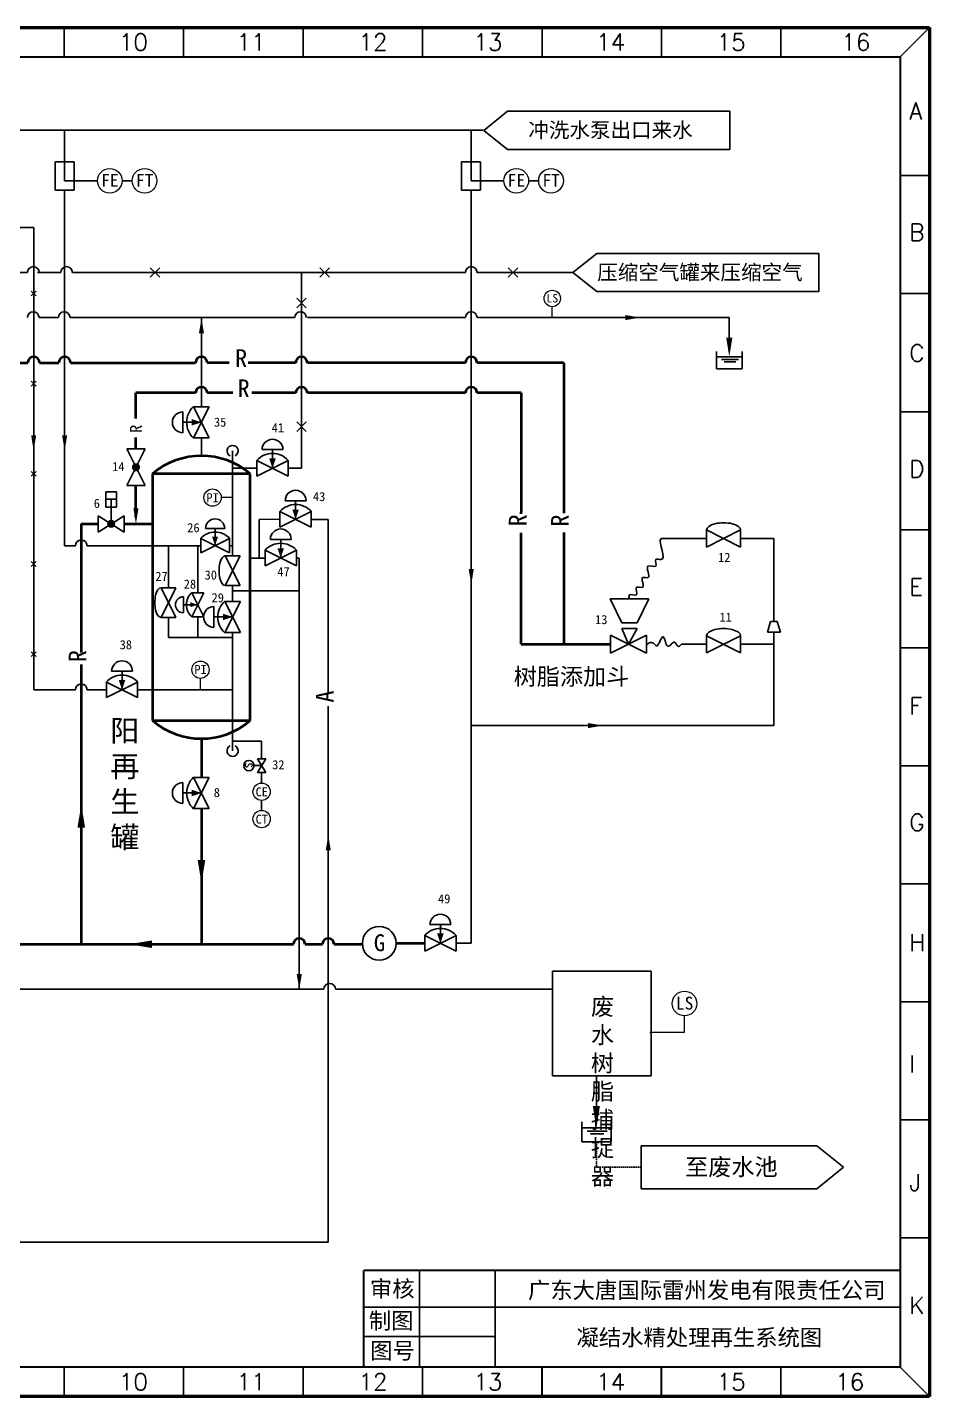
# Model space of a CAD drawing. Extents: x -11993 to -11572, y 965 to 1257.
# Drawn here: x -11765 to -11572.2, y 965 to 1257.3 of the extents above; entities that cross this region are included whole.
import ezdxf

# ---------------------------------------------------------------- set-up
doc = ezdxf.new("R2010")
doc.units = 0
doc.header["$LTSCALE"] = 12
doc.header["$MEASUREMENT"] = 0
doc.linetypes.add('DASHED', pattern=[0.75, 0.5, -0.25])
doc.layers.get('0').update_dxf_attribs({"linetype": 'CONTINUOUS'})
doc.layers.add('1', color=7, linetype='CONTINUOUS', lineweight=9)
doc.layers.add('树脂', color=7, linetype='CONTINUOUS', lineweight=40)
for name, color, linetype in [('修改', 5, 'CONTINUOUS'), ('气动蝶阀', 1, 'CONTINUOUS'), ('气动隔膜阀', 1, 'CONTINUOUS'), ('气管', 4, 'CONTINUOUS'), ('水管', 3, 'CONTINUOUS'), ('碱管', 2, 'CONTINUOUS'), ('设备', 2, 'CONTINUOUS'), ('酸管', 1, 'CONTINUOUS')]:
    doc.layers.add(name, color=color, linetype=linetype)
doc.styles.add('HZ', font='geditxt.shx', dxfattribs={"width": 0.7, "bigfont": 'hztxt1.shx'})
doc.styles.add('宋体', font='')
doc.styles.add('样式 1', font='', dxfattribs={"height": 2})
doc.styles.add('样式 2', font='txt.shx', dxfattribs={"height": 2})
doc.styles.get('宋体').set_extended_font_data('SimSun')
doc.styles.get('样式 1').set_extended_font_data('FangSong_GB2312')

# ---------------------------------------------------------------- blocks, each defined once
blk = doc.blocks.new('排地沟')
for p, q in [((-206, -506), (-206, -223)), ((-206, -309), (206, -309)), ((-128, -356), (151, -356)), ((206, -506), (206, -223)), ((-206, -506), (206, -506)), ((-84, -390), (106, -390))]:
    blk.add_line(p, q)
blk.add_lwpolyline([(0, 0, 101, 0, 0), (0, -309, 0, 0, 0)], format="xyseb")
blk = doc.blocks.new('A$C73E33F1F')
at = {"color": 7}
for p, q in [((0, 0), (0, 2.56)), ((2.09, 1.92), (2.09, 0.64))]:
    blk.add_line(p, q, dxfattribs=at)
at = {"color": 0}
for p, q in [((2.09, 1.92), (0, 2.56)), ((2.09, 0.64), (0, 0))]:
    blk.add_line(p, q, dxfattribs=at)
blk = doc.blocks.new('A$C0A520F13')
h = blk.add_hatch(color=0)
edge = h.paths.add_edge_path()
edge.add_arc((4.98, 2), 0.5, 0, 360)
at = {"color": 0}
for p, q in [((3.73, 0), (6.23, 4)), ((3.73, 4), (6.23, 4)), ((3.73, 0), (6.23, 0))]:
    blk.add_line(p, q, dxfattribs=at)
blk.add_line((3.73, 4), (6.23, 0))
blk.add_circle((4.98, 2), 0.5, dxfattribs=at)
at = {"layer": '气动蝶阀', "color": 7}
for p, q in [((0, 2.83), (2.37, 2.83)), ((0, 2.83), (0, 1.17)), ((1.15, 2.83), (1.15, 1.17)), ((2.37, 2.83), (2.37, 1.17)), ((0, 1.17), (2.37, 1.17)), ((4.98, 2), (1.15, 2))]:
    blk.add_line(p, q, dxfattribs=at)
blk = doc.blocks.new('A$C71C52FDF')
at = {"color": 0}
for p, q in [((2.5, 4), (0, 0)), ((2.5, 4), (0, 4)), ((2.5, 0), (0, 0))]:
    blk.add_line(p, q, dxfattribs=at)
at = {"layer": '修改', "color": 0}
blk.add_line((0, 4), (2.5, 0), dxfattribs=at)
blk = doc.blocks.new('A$C5F4B6271')
at = {"color": 7}
blk.add_line((5.31, 2), (3.05, 2), dxfattribs=at)
blk.add_circle((1.53, 2), 1.53, dxfattribs=at)
blk.add_blockref('A$C71C52FDF', (4.06, 0), dxfattribs=at)
at = {"color": 7, "style": 'HZ', "width": 0.714}
blk.add_text('S', height=2.04, rotation=90, dxfattribs=at).set_placement((2.51, 1.48))
blk = doc.blocks.new('气开式衬胶膈膜阀')
at = {"layer": '气动隔膜阀', "color": 7}
for p, q in [((-160, 286), (160, 286)), ((0, 0), (0, 286)), ((-240, 120), (-240, -120)), ((-240, -120), (240, 120)), ((240, -120), (-240, 120)), ((240, 120), (240, -120))]:
    blk.add_line(p, q, dxfattribs=at)
blk.add_lwpolyline([(0, -1, 0, 100, 0), (0, 150, 100, 100, 0)], format="xyseb", dxfattribs=at)
for centre, radius, start, end in [((0, 286), 160, 0, 180), ((0, -100), 327, 42.4601, 137.5399)]:
    blk.add_arc(centre, radius, start, end, dxfattribs=at)
blk = doc.blocks.new('手动隔膜阀')
at = {"linetype": 'Continuous', "lineweight": -3}
for p, q in [((-228, 114), (-228, -114)), ((228, -114), (-228, 114)), ((-228, -114), (228, 114)), ((228, -114), (228, 114))]:
    blk.add_line(p, q, dxfattribs=at)
at = {"linetype": 'Continuous', "lineweight": -3, "extrusion": (0, 0, -1)}
blk.add_ellipse((0, 114), major_axis=(-228, 0), ratio=0.417973, start_param=0, end_param=3.141593, dxfattribs=at)
blk = doc.blocks.new('就地压力表')
at = {"lineweight": 13}
blk.add_line((0, 0), (0, 229), dxfattribs=at)
blk.add_circle((0, 402), 173, dxfattribs=at)
at = {"lineweight": 13, "insert": (2, 406), "char_height": 180, "width": 141.12, "attachment_point": 5, "style": '宋体'}
blk.add_mtext('PI', dxfattribs=at)
blk = doc.blocks.new('FE')
at = {"lineweight": 13}
blk.add_circle((173, 0), 173, dxfattribs=at)
at = {"lineweight": 13, "insert": (175, 5), "char_height": 180, "width": 141.12, "attachment_point": 5, "style": '宋体'}
blk.add_mtext('FE', dxfattribs=at)
blk = doc.blocks.new('FT')
at = {"lineweight": 13}
blk.add_circle((173, 0), 173, dxfattribs=at)
at = {"lineweight": 13, "insert": (175, 5), "char_height": 180, "width": 141.12, "attachment_point": 5, "style": '宋体'}
blk.add_mtext('FT', dxfattribs=at)
blk = doc.blocks.new('手动球阀')
for p, q in [((98, 33), (-98, 33)), ((98, 33), (-98, -361)), ((98, -361), (-98, 33)), ((-98, -361), (98, -361))]:
    blk.add_line(p, q)
at = {"const_width": 43.1}
blk.add_lwpolyline([(22, -164, 1), (-22, -164, 1)], format="xyb", close=True, dxfattribs=at)
blk = doc.blocks.new('LS')
at = {"lineweight": 13}
blk.add_line((0, 0), (0, 229), dxfattribs=at)
blk.add_circle((0, 402), 173, dxfattribs=at)
at = {"lineweight": 13, "insert": (2, 406), "char_height": 180, "width": 141.12, "attachment_point": 5, "style": '宋体'}
blk.add_mtext('LS', dxfattribs=at)
blk = doc.blocks.new('流向箭头')
blk.add_lwpolyline([(0, 0, 101, 0, 0), (0, 309, 0, 0, 0)], format="xyseb")
blk = doc.blocks.new('A$C1EF37AE7')
at = {"color": 7}
for p, q in [((0, 5.07), (3.38, 5.07)), ((0, 0), (0, 5.07)), ((3.38, 5.07), (3.38, 0)), ((1.69, 3.38), (1.69, 1.69)), ((1.69, 1.69), (4.93, 1.69)), ((3.38, 0), (0, 0))]:
    blk.add_line(p, q, dxfattribs=at)
blk = doc.blocks.new('就地压力表2')
at = {"lineweight": 13}
blk.add_line((0, 0), (-229, 0), dxfattribs=at)
blk.add_circle((-402, 0), 173, dxfattribs=at)
at = {"lineweight": 13, "insert": (-401, -1), "char_height": 180, "width": 141.12, "attachment_point": 5, "style": '宋体'}
blk.add_mtext('PI', dxfattribs=at)

msp = doc.modelspace()

# ---------------------------------------------------------------- linework, layer by layer
at = {"color": 7, "linetype": 'ByBlock', "lineweight": 50}
for p, q in [((-11993.07, 1257.29), (-11572.21, 1257.29)), ((-11572.21, 1257.29), (-11572.21, 964.96)), ((-11572.21, 964.96), (-11993.07, 964.96))]:
    msp.add_line(p, q, dxfattribs=at)
at = {"color": 7, "linetype": 'ByBlock', "lineweight": -3}
for p, q in [((-11757.13, 1257.29), (-11757.13, 1250.99)), ((-11731.61, 1257.29), (-11731.61, 1250.99)), ((-11706.09, 1257.29), (-11706.09, 1250.99)), ((-11680.58, 1257.29), (-11680.58, 1250.99)), ((-11655.02, 1257.29), (-11655.02, 1250.99)), ((-11629.5, 1257.29), (-11629.5, 1250.99)), ((-11603.99, 1257.29), (-11603.99, 1250.99)), ((-11578.52, 1250.99), (-11572.21, 1257.29)), ((-11572.21, 1225.64), (-11578.52, 1225.64)), ((-11572.21, 1225.64), (-11578.52, 1225.64)), ((-11572.21, 1200.44), (-11578.52, 1200.44)), ((-11572.21, 1175.24), (-11578.52, 1175.24)), ((-11572.21, 1150.04), (-11578.52, 1150.04)), ((-11572.21, 1124.84), (-11578.52, 1124.84)), ((-11572.21, 1099.64), (-11578.52, 1099.64)), ((-11572.21, 1074.44), (-11578.52, 1074.44)), ((-11572.21, 1049.24), (-11578.52, 1049.24)), ((-11572.21, 1024.04), (-11578.52, 1024.04)), ((-11572.21, 998.84), (-11578.52, 998.84)), ((-11757.13, 971.26), (-11757.13, 964.96)), ((-11731.61, 971.26), (-11731.61, 964.96)), ((-11706.09, 971.26), (-11706.09, 964.96)), ((-11680.58, 971.26), (-11680.58, 964.96)), ((-11680.58, 971.26), (-11680.58, 964.96)), ((-11655.06, 971.26), (-11655.06, 964.96)), ((-11655.02, 971.26), (-11655.02, 964.96)), ((-11629.55, 971.26), (-11629.55, 964.96)), ((-11629.5, 971.26), (-11629.5, 964.96)), ((-11604.03, 971.26), (-11604.03, 964.96)), ((-11603.99, 971.26), (-11603.99, 964.96)), ((-11578.52, 971.26), (-11572.21, 964.96))]:
    msp.add_line(p, q, dxfattribs=at)
at = {"color": 7, "linetype": 'ByBlock', "lineweight": 30}
for p, q in [((-11986.77, 1250.99), (-11578.52, 1250.99)), ((-11578.52, 1250.99), (-11578.52, 971.26)), ((-11578.52, 991.89), (-11693.08, 991.89)), ((-11578.52, 971.26), (-11986.77, 971.26))]:
    msp.add_line(p, q, dxfattribs=at)
at = {"color": 7}
for p, q in [((-11667.48, 1235.29), (-11662.4, 1239.37)), ((-11614.92, 1239.37), (-11662.4, 1239.37)), ((-11662.4, 1231.21), (-11667.48, 1235.29)), ((-11614.92, 1231.21), (-11662.4, 1231.21)), ((-11648.42, 1204.95), (-11643.34, 1209.03)), ((-11595.86, 1209.03), (-11643.34, 1209.03)), ((-11643.34, 1200.87), (-11648.42, 1204.95)), ((-11595.86, 1200.87), (-11643.34, 1200.87)), ((-11714.93, 1104.88), (-11721.13, 1104.88)), ((-11714.93, 1104.88), (-11714.93, 1101.13)), ((-11714.93, 1098.24), (-11714.93, 1095.94)), ((-11633.88, 1018.5), (-11596.31, 1018.5)), ((-11590.6, 1013.91), (-11596.31, 1018.5)), ((-11596.31, 1009.32), (-11590.6, 1013.91)), ((-11633.88, 1009.32), (-11596.31, 1009.32))]:
    msp.add_line(p, q, dxfattribs=at)
at = {"color": 0}
for p, q in [((-11614.92, 1239.37), (-11614.92, 1231.21)), ((-11753.15, 1224.54), (-11750.02, 1224.54)), ((-11744.75, 1224.54), (-11742.59, 1224.54)), ((-11666.3, 1224.54), (-11663.17, 1224.54)), ((-11657.91, 1224.54), (-11655.74, 1224.54)), ((-11595.86, 1209.03), (-11595.86, 1200.87)), ((-11706.42, 1163.16), (-11709.27, 1163.16)), ((-11734.85, 1131.32), (-11734.85, 1127)), ((-11754.72, 1115.86), (-11763.64, 1115.87)), ((-11748.1, 1115.85), (-11752.22, 1115.85)), ((-11714.93, 1092.25), (-11714.93, 1090.11)), ((-11633.88, 1018.5), (-11633.88, 1009.32)), ((-11676.67, 984.08), (-11578.71, 984.08))]:
    msp.add_line(p, q, dxfattribs=at)
at = {"color": 7, "linetype": 'DASHED', "ltscale": 0.05}
for p in [(-11643.42, 1019.31), (-11633.88, 1013.91)]:
    msp.add_line(p, (-11643.42, 1013.91), dxfattribs=at)
at = {"color": 0, "linetype": 'ByBlock', "lineweight": 30}
msp.add_line((-11693.08, 971.26), (-11693.08, 991.89), dxfattribs=at)
at = {"color": 0, "linetype": 'ByBlock'}
for p, q in [((-11681.21, 971.26), (-11681.21, 991.89)), ((-11665.05, 971.26), (-11665.05, 991.89)), ((-11693.08, 984.08), (-11578.52, 984.08)), ((-11693.08, 977.81), (-11665.08, 977.81))]:
    msp.add_line(p, q, dxfattribs=at)
at = {"color": 0, "lineweight": 30}
msp.add_line((-11578.52, 991.89), (-11578.52, 971.26), dxfattribs=at)
at = {"lineweight": 13}
for centre in [(-11714.93, 1094.09), (-11714.93, 1088.27)]:
    msp.add_circle(centre, 1.85, dxfattribs=at)
at = {"color": 7}
msp.add_circle((-11689.81, 1061.74), 3.61, dxfattribs=at)
for centre in [(-11763.72, 1204.95), (-11756.61, 1204.95), (-11670.15, 1204.95), (-11763.74, 1195.32), (-11757.12, 1195.32), (-11706.62, 1195.32), (-11670.15, 1195.32), (-11763.64, 1185.7), (-11757.03, 1185.7), (-11706.42, 1185.7), (-11670.15, 1185.7), (-11727.79, 1179.25), (-11706.42, 1179.25), (-11670.15, 1179.25), (-11753.47, 1146.62), (-11753.47, 1115.86), (-11706.9, 1061.54), (-11700.7, 1061.54), (-11700.41, 1051.92)]:
    msp.add_arc(centre, 1.25, 0, 180)
at = {"layer": '1', "color": 7}
msp.add_line((-11632.02, 1042.75), (-11624.59, 1042.75), dxfattribs=at)
at = {"layer": '树脂', "color": 0}
for p, q in [((-11772.38, 1185.7), (-11764.89, 1185.7)), ((-11762.39, 1185.7), (-11758.27, 1185.7)), ((-11755.78, 1185.7), (-11729.04, 1185.7)), ((-11721.89, 1185.7), (-11726.54, 1185.7)), ((-11707.67, 1185.7), (-11717.82, 1185.7)), ((-11671.4, 1185.7), (-11705.17, 1185.7)), ((-11650.4, 1185.7), (-11668.9, 1185.7)), ((-11650.4, 1185.7), (-11650.4, 1153.54)), ((-11729.04, 1179.25), (-11741.79, 1179.25)), ((-11741.79, 1173.81), (-11741.79, 1179.25)), ((-11721.11, 1179.25), (-11726.54, 1179.25)), ((-11707.67, 1179.25), (-11717.03, 1179.25)), ((-11671.4, 1179.25), (-11705.17, 1179.25)), ((-11659.51, 1179.25), (-11668.9, 1179.25)), ((-11659.51, 1179.25), (-11659.51, 1153.75)), ((-11741.79, 1167.28), (-11741.79, 1169.72)), ((-11659.51, 1153.44), (-11659.51, 1153.75)), ((-11753.47, 1151.27), (-11749.84, 1151.27)), ((-11659.51, 1125.57), (-11659.51, 1149.34)), ((-11650.4, 1149.45), (-11650.4, 1125.57)), ((-11727.79, 1105.43), (-11727.79, 1097.17)), ((-11727.79, 1090.49), (-11727.79, 1061.54)), ((-11767.05, 1061.54), (-11708.15, 1061.54)), ((-11705.65, 1061.54), (-11701.94, 1061.54)), ((-11699.45, 1061.54), (-11693.41, 1061.54)), ((-11686.2, 1061.74), (-11680.08, 1061.74))]:
    msp.add_line(p, q, dxfattribs=at)
at = {"layer": '树脂', "color": 7, "linetype": 'Continuous'}
for p, q in [((-11741.79, 1152.7), (-11741.79, 1159.49)), ((-11753.47, 1151.27), (-11753.47, 1123.81)), ((-11744.32, 1151.27), (-11738.25, 1151.27)), ((-11659.51, 1125.57), (-11640.39, 1125.57)), ((-11753.47, 1121.25), (-11753.47, 1061.54))]:
    msp.add_line(p, q, dxfattribs=at)
at = {"layer": '树脂', "color": 7, "linetype": 'Continuous', "const_width": 0.241}
for points in [[(-11753.47, 1151.27), (-11753.47, 1151.27), (-11753.47, 1123.81)], [(-11744.32, 1151.27), (-11738.25, 1151.27)], [(-11753.47, 1121.25), (-11753.47, 1061.54)]]:
    msp.add_lwpolyline(points, dxfattribs=at)
at = {"layer": '树脂', "color": 0}
for centre in [(-11763.64, 1185.7), (-11757.02, 1185.7), (-11727.79, 1185.7), (-11706.42, 1185.7), (-11670.15, 1185.7), (-11727.79, 1179.25), (-11706.42, 1179.25), (-11670.15, 1179.25), (-11706.9, 1061.54), (-11700.7, 1061.54)]:
    msp.add_arc(centre, 1.25, 0, 180, dxfattribs=at)
at = {"layer": '气管', "color": 7, "linetype": 'Continuous'}
for p, q in [((-11830.03, 1214.57), (-11763.64, 1214.57)), ((-11763.64, 1214.57), (-11763.64, 1115.87)), ((-11817.93, 1204.95), (-11764.97, 1204.95)), ((-11762.81, 1204.95), (-11757.86, 1204.95)), ((-11755.36, 1204.95), (-11671.4, 1204.95)), ((-11738.72, 1203.94), (-11736.68, 1205.98)), ((-11736.68, 1203.94), (-11738.72, 1205.98)), ((-11706.42, 1163.16), (-11706.42, 1204.88)), ((-11702.51, 1203.93), (-11700.47, 1205.98)), ((-11700.47, 1203.93), (-11702.51, 1205.98)), ((-11668.9, 1204.95), (-11648.42, 1204.95)), ((-11662.23, 1203.93), (-11660.19, 1205.98)), ((-11660.19, 1203.93), (-11662.23, 1205.98)), ((-11764.15, 1199.95), (-11763.13, 1200.97)), ((-11763.13, 1199.95), (-11764.15, 1200.97)), ((-11707.45, 1197.43), (-11705.41, 1199.47)), ((-11705.41, 1197.43), (-11707.45, 1199.47)), ((-11758.37, 1195.32), (-11762.49, 1195.32)), ((-11707.87, 1195.32), (-11755.87, 1195.32)), ((-11727.79, 1195.25), (-11727.79, 1184.45)), ((-11671.4, 1195.32), (-11705.15, 1195.32)), ((-11652.84, 1195.33), (-11668.9, 1195.32)), ((-11652.84, 1195.33), (-11615.02, 1195.33)), ((-11615.02, 1195.33), (-11615.02, 1191.06)), ((-11727.79, 1184.45), (-11727.81, 1176.3)), ((-11764.15, 1180.7), (-11763.13, 1181.73)), ((-11763.13, 1180.7), (-11764.15, 1181.73)), ((-11707.45, 1171.03), (-11705.41, 1173.07)), ((-11705.41, 1171.03), (-11707.45, 1173.07)), ((-11727.8, 1165.82), (-11727.8, 1169.63)), ((-11764.15, 1161.46), (-11763.13, 1162.48)), ((-11763.13, 1161.46), (-11764.15, 1162.48)), ((-11721.13, 1163.16), (-11715.95, 1163.16)), ((-11764.15, 1142.21), (-11763.13, 1143.23)), ((-11763.13, 1142.21), (-11764.15, 1143.23)), ((-11764.15, 1122.97), (-11763.13, 1123.99)), ((-11763.13, 1122.97), (-11764.15, 1123.99)), ((-11741.43, 1115.85), (-11721.13, 1115.85)), ((-11652.77, 1055.77), (-11631.73, 1055.77)), ((-11652.77, 1055.77), (-11652.77, 1033.42)), ((-11631.73, 1055.77), (-11631.73, 1033.42)), ((-11652.77, 1033.42), (-11631.73, 1033.42)), ((-11643.42, 1033.42), (-11643.42, 1027.03))]:
    msp.add_line(p, q, dxfattribs=at)
at = {"layer": '水管', "color": 7, "linetype": 'Continuous'}
for p, q in [((-11895.35, 1235.31), (-11667.62, 1235.31)), ((-11757.02, 1226.56), (-11757.02, 1235.31)), ((-11670.18, 1226.56), (-11670.18, 1235.31)), ((-11757.02, 1146.62), (-11757.02, 1222.53)), ((-11670.15, 1214.7), (-11670.18, 1222.53)), ((-11670.15, 1214.9), (-11670.15, 1061.74)), ((-11721.13, 1166.85), (-11721.13, 1144.45)), ((-11754.72, 1146.62), (-11757.02, 1146.62)), ((-11727.96, 1146.62), (-11752.22, 1146.62)), ((-11734.85, 1137.65), (-11734.85, 1146.62)), ((-11728.59, 1136.59), (-11728.59, 1146.62)), ((-11721.8, 1146.62), (-11721.13, 1146.62)), ((-11629.62, 1148.16), (-11619.9, 1148.16)), ((-11612.6, 1148.16), (-11605.49, 1148.16)), ((-11605.49, 1148.16), (-11605.49, 1130.44)), ((-11714.19, 1144), (-11717.25, 1144)), ((-11707.52, 1144), (-11706.9, 1144)), ((-11706.9, 1144), (-11706.9, 1051.85)), ((-11721.13, 1138.12), (-11721.13, 1134.74)), ((-11721.13, 1136.97), (-11706.9, 1136.97)), ((-11728.59, 1127), (-11728.59, 1131.46)), ((-11721.13, 1127), (-11734.85, 1127)), ((-11721.13, 1128.07), (-11721.13, 1102.83)), ((-11625.25, 1125.58), (-11619.9, 1125.57)), ((-11612.6, 1125.57), (-11605.49, 1125.57)), ((-11605.49, 1128.18), (-11605.49, 1108.22)), ((-11670.15, 1108.22), (-11605.49, 1108.22)), ((-11670.15, 1061.74), (-11673.41, 1061.74)), ((-11766.76, 1051.92), (-11701.66, 1051.92)), ((-11699.16, 1051.92), (-11652.77, 1051.92)), ((-11652.77, 1051.92), (-11652.77, 1051.92))]:
    msp.add_line(p, q, dxfattribs=at)
at = {"layer": '水管', "color": 0}
msp.add_line((-11927.36, 997.92), (-11700.7, 997.92), dxfattribs=at)
at = {"layer": '水管', "color": 7, "linetype": 'Continuous'}
for centre, start, end in [((-11721.13, 1166.85), 296.5651, 243.4349), ((-11721.13, 1102.83), 116.5651, 63.4349)]:
    msp.add_arc(centre, 1.18, start, end, dxfattribs=at)
for points, knots in [([(-11629.62, 1148.16), (-11629.63, 1148.15), (-11630.34, 1147.36), (-11627.72, 1142.89), (-11631.24, 1144.11), (-11629.99, 1141.47), (-11633.66, 1143.28), (-11631.3, 1139.17), (-11634.44, 1140.41), (-11632.53, 1137), (-11635.59, 1138.39), (-11634.05, 1135.37), (-11636.65, 1136.64), (-11636.44, 1135.64), (-11636.36, 1135.29)], [2.602282, 2.602282, 2.602282, 2.602282, 2.690655, 8.705415, 10.114807, 12.034411, 14.340681, 17.667999, 19.205519, 22.020938, 23.814708, 25.99026, 28.04028, 29.192042, 29.192042, 29.192042, 29.192042]), ([(-11625.25, 1125.58), (-11625.52, 1125.26), (-11626.1, 1124.74), (-11626.75, 1127.14), (-11628.34, 1123.57), (-11629.07, 1128.77), (-11630.55, 1123.8), (-11631.1, 1126.64), (-11632.53, 1125.6), (-11632.53, 1125.6)], [16.352644, 16.352644, 16.352644, 16.352644, 17.667999, 19.205519, 22.020938, 23.814708, 25.99026, 28.04028, 29.192042, 29.192042, 29.192042, 29.192042])]:
    msp.add_open_spline(points, degree=3, knots=knots, dxfattribs=at)
at = {"layer": '碱管', "color": 7}
for p, q in [((-11711.02, 1152.26), (-11715.44, 1152.25)), ((-11715.44, 1152.25), (-11715.44, 1144)), ((-11704.35, 1152.25), (-11700.7, 1152.25))]:
    msp.add_line(p, q, dxfattribs=at)
at = {"layer": '设备', "color": 7, "linetype": 'Continuous', "lineweight": 40}
for p, q in [((-11738.25, 1161.96), (-11738.25, 1109.28)), ((-11717.35, 1161.96), (-11738.25, 1161.96)), ((-11717.35, 1109.28), (-11717.35, 1161.96)), ((-11738.25, 1109.28), (-11717.35, 1109.28))]:
    msp.add_line(p, q, dxfattribs=at)
at = {"layer": '设备', "color": 7, "linetype": 'Continuous'}
for p, q in [((-11640.47, 1135.27), (-11632.23, 1135.27)), ((-11637.97, 1130.17), (-11640.47, 1135.27)), ((-11634.72, 1130.17), (-11632.23, 1135.27)), ((-11637.97, 1130.17), (-11634.72, 1130.17)), ((-11636.55, 1125.57), (-11637.97, 1128.92)), ((-11637.97, 1128.92), (-11634.72, 1128.92)), ((-11634.72, 1128.92), (-11636.55, 1125.57)), ((-11640.39, 1127.49), (-11632.72, 1123.65)), ((-11632.72, 1127.49), (-11640.39, 1123.65)), ((-11640.39, 1123.65), (-11640.39, 1127.49)), ((-11632.72, 1123.65), (-11632.72, 1127.49)), ((-11632.53, 1125.6), (-11632.72, 1125.6))]:
    msp.add_line(p, q, dxfattribs=at)
at = {"layer": '设备', "color": 7, "linetype": 'Continuous', "lineweight": 40}
for centre, start, end in [((-11727.8, 1149.74), 49.4766, 130.5234), ((-11727.8, 1121.51), 229.4766, 310.5234)]:
    msp.add_arc(centre, 16.08, start, end, dxfattribs=at)
at = {"layer": '酸管', "color": 7}
for p, q in [((-11700.7, 1152.25), (-11700.7, 1115.33)), ((-11700.7, 997.92), (-11700.7, 1112.34))]:
    msp.add_line(p, q, dxfattribs=at)

# ---------------------------------------------------------------- block references
at = {"color": 7}
for name, p, xscale, yscale, zscale in [('A$C1EF37AE7', (-11759.04, 1222.53), 1.19463212879989, 1.19463212879989, 1.19463212879989), ('A$C1EF37AE7', (-11672.2, 1222.53), 1.19463212879989, 1.19463212879989, 1.19463212879989), ('A$C5F4B6271', (-11718.76, 1098.24), 0.7217100000000003, 0.7217100000000003, 0.7217100000000003)]:
    msp.add_blockref(name, p, dxfattribs=dict(at, xscale=xscale, yscale=yscale, zscale=zscale))
at = {"color": 0}
for name, p, xscale, yscale, zscale in [('FE', (-11750.02, 1224.54), 0.01523610000001168, 0.01523610000001168, 0.01523610000001168), ('FT', (-11742.59, 1224.54), 0.01523610000001168, 0.01523610000001168, 0.01523610000001168), ('FE', (-11663.17, 1224.54), 0.01523610000001168, 0.01523610000001168, 0.01523610000001168), ('FT', (-11655.74, 1224.54), 0.01523610000001168, 0.01523610000001168, 0.01523610000001168), ('LS', (-11652.84, 1195.33), 0.01015739999996888, 0.01015739999996888, 0.01015739999996888), ('排地沟', (-11615.02, 1191.06), 0.01320461999999747, 0.01320461999999747, 0.01320461999999747), ('手动球阀', (-11741.79, 1166.63), 0.01980693000004046, 0.01980693000004046, 0.01980693000004046), ('就地压力表2', (-11721.13, 1156.89), 0.010692, 0.010692, 0.010692), ('流向箭头', (-11753.47, 1086.43), 0.016038, 0.016038, 0.016038), ('流向箭头', (-11700.7, 1081.57), 0.010692, 0.010692, 0.010692), ('LS', (-11624.59, 1042.75), 0.01523609999995333, 0.01523609999995333, 0.01523609999995333), ('排地沟', (-11643.42, 1027.03), 0.01523609999999709, 0.01523609999999709, 0.01523609999999709)]:
    msp.add_blockref(name, p, dxfattribs=dict(at, xscale=xscale, yscale=yscale, zscale=zscale))
for p, xscale, yscale, zscale, rotation in [((-11637.23, 1195.33), 0.010692, 0.010692, 0.010692, 270), ((-11763.64, 1170.2), 0.010692, 0.010692, 0.010692, 180), ((-11757.02, 1170.2), 0.010692, 0.010692, 0.010692, 180), ((-11741.79, 1154.58), 0.010692, 0.010692, 0.010692, 180), ((-11670.15, 1141.62), 0.010692, 0.010692, 0.010692, 180), ((-11645.24, 1108.22), 0.010692, 0.010692, 0.010692, 270), ((-11727.79, 1079.51), 0.016038, 0.016038, 0.016038, 180), ((-11738.35, 1061.54), 0.016038, 0.016038, 0.016038, 90), ((-11706.9, 1055.15), 0.010692, 0.010692, 0.010692, 180)]:
    msp.add_blockref('流向箭头', p, dxfattribs=dict(at, xscale=xscale, yscale=yscale, zscale=zscale, rotation=rotation))
at = {"color": 7}
for name, p, xscale, yscale, zscale, rotation in [('A$C0A520F13', (-11749.84, 1158.15), 1.380463793280007, 1.380463793280007, 1.380463793280007, 270), ('A$C73E33F1F', (-11604.11, 1128.18), 1.082565, 1.082565, 1.082565, 90)]:
    msp.add_blockref(name, p, dxfattribs=dict(at, xscale=xscale, yscale=yscale, zscale=zscale, rotation=rotation))
at = {"layer": '树脂', "color": 0}
for name, p, xscale, yscale, zscale in [('流向箭头', (-11727.79, 1191.95), 0.010692, 0.010692, 0.010692), ('气开式衬胶膈膜阀', (-11712.61, 1163.16), 0.0138996, 0.0138996, 0.0138996), ('气开式衬胶膈膜阀', (-11707.68, 1152.26), 0.0138996, 0.0138996, 0.0138996), ('气开式衬胶膈膜阀', (-11724.88, 1146.63), 0.0128304, 0.0128304, 0.0128304), ('气开式衬胶膈膜阀', (-11710.85, 1144), 0.0138996, 0.0138996, 0.0138996), ('手动隔膜阀', (-11616.25, 1148.16), 0.016038, 0.016038, 0.016038), ('手动隔膜阀', (-11616.25, 1125.57), 0.016038, 0.016038, 0.016038), ('气开式衬胶膈膜阀', (-11744.76, 1115.85), 0.0138996, 0.0138996, 0.0138996), ('就地压力表', (-11728, 1115.85), 0.010692, 0.010692, 0.010692), ('气开式衬胶膈膜阀', (-11676.74, 1061.75), 0.0138996, 0.0138996, 0.0138996)]:
    msp.add_blockref(name, p, dxfattribs=dict(at, xscale=xscale, yscale=yscale, zscale=zscale))
at = {"layer": '树脂', "color": 0, "rotation": 90}
for p, xscale, yscale, zscale in [((-11727.81, 1172.97), 0.0138996, 0.0138996, 0.0138996), ((-11728.59, 1134.02), 0.010692, 0.010692, 0.010692), ((-11721.14, 1131.41), 0.0138996, 0.0138996, 0.0138996), ((-11727.8, 1093.83), 0.0138996, 0.0138996, 0.0138996)]:
    msp.add_blockref('气开式衬胶膈膜阀', p, dxfattribs=dict(at, xscale=xscale, yscale=yscale, zscale=zscale))
at = {"layer": '树脂', "color": 0, "lineweight": -2, "xscale": 0.0138996, "yscale": 0.0138996, "zscale": 0.0138996, "rotation": 90}
for p in [(-11721.13, 1141.28), (-11734.85, 1134.48)]:
    msp.add_blockref('手动隔膜阀', p, dxfattribs=at)

# ---------------------------------------------------------------- texts
at = {"color": 7, "linetype": 'ByBlock', "lineweight": -3, "style": '样式 2'}
for s, height, p in [('10', 3.616, (-11745.43, 1252.33)), ('11', 3.616, (-11720.29, 1252.33)), ('12', 3.616, (-11694.24, 1252.33)), ('13', 3.616, (-11669.7, 1252.33)), ('14', 3.616, (-11643.46, 1252.33)), ('15', 3.616, (-11617.72, 1252.33)), ('16', 3.616, (-11591.08, 1252.33)), ('A', 3.62, (-11576.56, 1237.63)), ('B', 3.62, (-11576.56, 1211.73)), ('C', 3.62, (-11576.56, 1185.95)), ('D', 3.62, (-11576.56, 1161.22)), ('E', 3.62, (-11576.56, 1136.02)), ('F', 3.62, (-11576.56, 1110.59)), ('G', 3.62, (-11576.56, 1085.74)), ('H', 3.62, (-11576.56, 1060.08)), ('I', 3.62, (-11576.56, 1034.18)), ('J', 3.62, (-11576.56, 1008.86)), ('K', 3.62, (-11576.56, 982.62)), ('10', 3.616, (-11745.43, 966.3)), ('11', 3.616, (-11720.29, 966.3)), ('12', 3.616, (-11694.24, 966.3)), ('13', 3.616, (-11669.7, 966.3)), ('14', 3.616, (-11643.46, 966.3)), ('15', 3.616, (-11617.72, 966.3)), ('16', 3.616, (-11592.39, 966.3))]:
    msp.add_text(s, height=height, dxfattribs=at).set_placement(p)
at = {"color": 0, "style": '宋体'}
for s, height, p in [('冲洗水泵出口来水', 3.218, (-11657.95, 1233.77)), ('压缩空气罐来压缩空气', 3.218, (-11643.24, 1203.39)), ('树脂添加斗', 3.62, (-11661.08, 1116.89)), ('至废水池', 3.62, (-11624.43, 1012.18))]:
    msp.add_text(s, height=height, dxfattribs=at).set_placement(p)
at = {"color": 7, "style": '宋体'}
for s, height, p in [('R', 3.79, (-11720.6, 1184.78)), ('R', 3.79, (-11720.07, 1178.34)), ('G', 3.61, (-11690.98, 1060.06))]:
    msp.add_text(s, height=height, dxfattribs=at).set_placement(p)
for s, height, p in [('R', 2.53, (-11740.53, 1170.71)), ('R', 3.79, (-11658.34, 1150.74)), ('R', 3.79, (-11649.32, 1150.7)), ('R', 3.79, (-11752.37, 1121.76)), ('A', 3.79, (-11699.56, 1113.13))]:
    msp.add_text(s, height=height, rotation=90, dxfattribs=at).set_placement(p)
at = {"attachment_point": 1, "style": '宋体'}
for s, heights, insert, char_height in [('35', [3], (-11725.12, 1173.98), 1.944), ('41', [3], (-11712.78, 1172.78), 1.944), ('14', [3], (-11746.87, 1164.49), 1.944), ('43', [3], (-11703.97, 1158.09), 1.944), ('6', [0], (-11750.8, 1156.65), 1.94), ('26', [3], (-11730.83, 1151.45), 1.944), ('12', [0], (-11617.41, 1145.12), 1.944), ('27', [3], (-11737.65, 1141.06), 1.944), ('30', [3], (-11727.12, 1141.34), 1.944), ('47', [3], (-11711.58, 1142.04), 1.944), ('28', [3], (-11731.57, 1139.4), 1.944), ('29', [3], (-11725.63, 1136.5), 1.944), ('13', [3], (-11643.7, 1131.83), 1.944), ('11', [0], (-11617.12, 1132.34), 1.944), ('38', [3], (-11745.27, 1126.46), 1.944), ('32', [3], (-11712.69, 1100.84), 1.944), ('8', [0], (-11725.16, 1094.9), 1.94), ('49', [3], (-11677.26, 1072.21), 1.944)]:
    msp.add_mtext_dynamic_manual_height_columns(s, width=12.4432, gutter_width=15, heights=heights, dxfattribs=dict(at, insert=insert, char_height=char_height))
at = {"lineweight": 13, "attachment_point": 5, "style": '宋体'}
for s, insert, char_height, width in [('阳再生罐', (-11744.17, 1095.5), 4.549, 8.8025), ('CE', (-11714.91, 1094.06), 1.925, 1.5089), ('CT', (-11714.91, 1088.23), 1.925, 1.5089)]:
    msp.add_mtext(s, dxfattribs=dict(at, insert=insert, char_height=char_height, width=width))
at = {"color": 0}
for s, insert, char_height, width, attachment_point, style in [('废水树脂\\P捕捉器', (-11642.11, 1050.03), 3.62, 0.1357, 2, '宋体'), ('{\\fFangSong_GB2312|b0|i0|c134|p49;审核}', (-11687.02, 987.79), 3.5, 115.1998, 5, '样式 1'), ('广东大唐国际雷州发电有限责任公司', (-11619.84, 987.48), 3.5, 115.1998, 5, '样式 1'), ('{\\fFangSong_GB2312|b0|i0|c134|p49;制图}', (-11687.26, 980.96), 3.5, 115.1998, 5, '样式 1'), ('{\\fSimSun|b0|i0|c134|p2;凝结水精处理再生系统图}', (-11621.41, 977.39), 3.5, 115.1998, 5, '样式 1'), ('{\\fFangSong_GB2312|b0|i0|c134|p49;图号}', (-11686.97, 974.58), 3.5, 115.1998, 5, '样式 1')]:
    msp.add_mtext(s, dxfattribs=dict(at, insert=insert, char_height=char_height, width=width, attachment_point=attachment_point, style=style))

doc.saveas('drawing.dxf')
